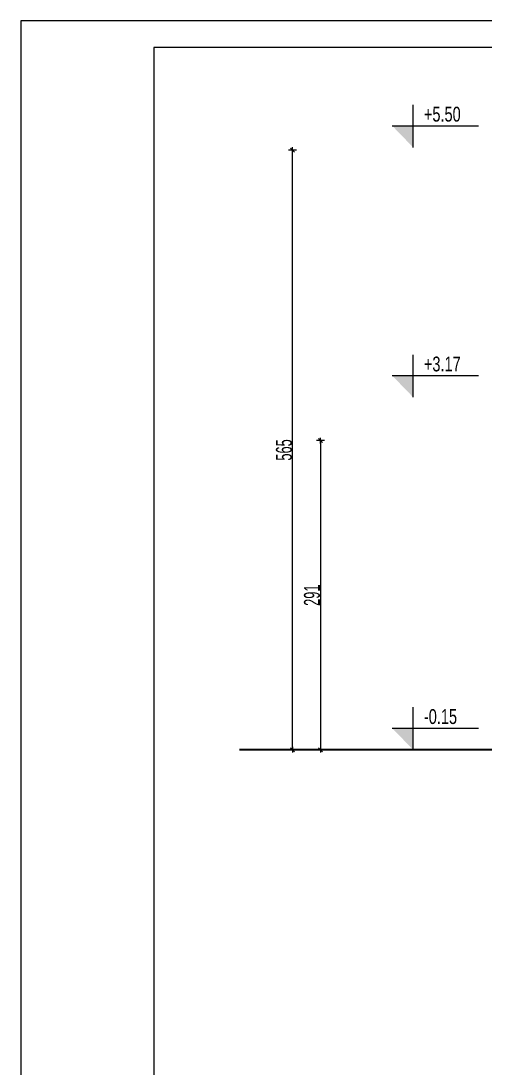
# Model space of a CAD drawing. Extents: x 1230 to 178568, y -18317 to 36108.
# Drawn here: x 133053 to 137422, y -13330 to -3467 of the extents above; entities that cross this region are included whole.
import ezdxf

# ---------------------------------------------------------------- set-up
doc = ezdxf.new("R2010")
doc.units = 0
doc.header["$LTSCALE"] = 5
doc.header["$MEASUREMENT"] = 0
doc.layers.add('4 _ - Фрагмент - Чертежи.2D Elements', color=7, linetype='Continuous')
doc.layers.add('dimenzija', color=7, linetype='Continuous', lineweight=13)
doc.layers.add('New_Site & Landscape - Terrain_Pen_No__53', color=54, linetype='Continuous', lineweight=25)
doc.styles.add('PLATEIA', font='CGSAPPS.shx', dxfattribs={"width": 0.6})
doc.styles.add('ROM', font='ROMANS.SHX', dxfattribs={"width": 0.7})
doc.dimstyles.new('50', dxfattribs={"dimtxt": 150, "dimasz": 0.5, "dimexe": 0.18, "dimexo": 0.0625, "dimgap": 4, "dimtad": 1, "dimdec": 0, "dimlfac": 0.1, "dimzin": 12, "dimdsep": 46, "dimtxsty": 'PLATEIA', "dimblk": 'A$C321216CB', "dimcen": 0.09, "dimse1": 1, "dimse2": 1, "dimclrd": 256, "dimclrt": 256, "dimadec": 3, "dimazin": 0, "dimtfac": 1, "dimtdec": 0, "dimtix": 1, "dimtmove": 2, "dimatfit": 3, "dimldrblk": 'A$C321216CB', "dimfxl": 1, "dimtolj": 1, "dimtzin": 0, "dimlwd": -1, "dimarcsym": 0})

# ---------------------------------------------------------------- blocks, each defined once
blk = doc.blocks.new('A$C321216CB')
for p, q in [((-54, 0), (54, 0)), ((-38, -38), (38, 38)), ((0, -75), (0, 75))]:
    blk.add_line(p, q)
blk = doc.blocks.new('*D208')
at = {"layer": 'Defpoints', "color": 0, "transparency": 16777216}
for p in [(136967.9, -7420.4), (135872, -10332.2), (136182.7, -10332.2)]:
    blk.add_point(p, dxfattribs=at)
at = {"layer": 'dimenzija', "transparency": 16777216}
blk.add_line((135872, -7420.9), (135872, -10331.7), dxfattribs=at)
at = {"layer": 'dimenzija', "transparency": 16777216, "xscale": 0.5, "yscale": 0.5, "zscale": 0.5}
for p, rotation in [((135872, -7420.4), 90), ((135872, -10332.2), 270)]:
    blk.add_blockref('A$C321216CB', p, dxfattribs=dict(at, rotation=rotation))
at = {"layer": 'dimenzija', "transparency": 16777216, "insert": (135793, -8876.3), "char_height": 150, "attachment_point": 5, "rotation": 90, "style": 'PLATEIA'}
blk.add_mtext('\\A1;291', dxfattribs=at)
blk = doc.blocks.new('*D209')
at = {"layer": 'Defpoints', "color": 0, "transparency": 16777216}
for p in [(135608.8, -4683.8), (143341.8, -4683.8), (135567, -10332.2)]:
    blk.add_point(p, dxfattribs=at)
at = {"layer": 'dimenzija', "transparency": 16777216}
blk.add_line((135608.8, -10331.7), (135608.8, -4684.3), dxfattribs=at)
at = {"layer": 'dimenzija', "transparency": 16777216, "xscale": 0.5, "yscale": 0.5, "zscale": 0.5}
for p, rotation in [((135608.8, -4683.8), 90), ((135608.8, -10332.2), 270)]:
    blk.add_blockref('A$C321216CB', p, dxfattribs=dict(at, rotation=rotation))
at = {"layer": 'dimenzija', "transparency": 16777216, "insert": (135529.8, -7508), "char_height": 150, "attachment_point": 5, "rotation": 90, "style": 'PLATEIA'}
blk.add_mtext('\\A1;565', dxfattribs=at)

msp = doc.modelspace()

# ---------------------------------------------------------------- hatches: boundary and pattern name
h = msp.add_hatch(color=0)
h.dxf.hatch_style = 2
h.paths.add_polyline_path([(136744.9, -4657.7), (136548, -4454.5), (136744.9, -4454.5)])
h = msp.add_hatch(color=0)
h.dxf.hatch_style = 2
h.paths.add_polyline_path([(136744.9, -7011.2), (136548, -6808), (136744.9, -6808)])
h = msp.add_hatch(color=0)
h.dxf.hatch_style = 2
h.paths.add_polyline_path([(136744.9, -10332.2), (136548, -10129), (136744.9, -10129)])

# ---------------------------------------------------------------- linework, layer by layer
at = {"color": 0, "lineweight": 5}
for points in [[(136744.9, -4657.7), (136744.9, -4257.7)], [(136548, -4454.5), (136744.9, -4454.5)], [(136744.9, -4454.5), (137360.8, -4454.5)], [(136744.9, -7011.2), (136744.9, -6611.2)], [(136548, -6808), (136744.9, -6808)], [(136744.9, -6808), (137360.8, -6808)], [(136744.9, -10332.2), (136744.9, -9932.2)], [(136548, -10129), (136744.9, -10129)], [(136744.9, -10129), (137360.8, -10129)]]:
    msp.add_lwpolyline(points, dxfattribs=at)
at = {"layer": '4 _ - Фрагмент - Чертежи.2D Elements', "color": 7, "linetype": 'Continuous', "lineweight": 25, "ltscale": 0.01}
msp.add_lwpolyline([(154052.7, -3467.1), (133052.7, -3467.1), (133052.7, -18317.1), (154052.7, -18317.1)], close=True, dxfattribs=at)
at = {"layer": '4 _ - Фрагмент - Чертежи.2D Elements', "linetype": 'Continuous', "lineweight": 25, "ltscale": 0.01}
msp.add_lwpolyline([(134302.7, -18067.1), (153802.7, -18067.1), (153802.7, -3717.1), (134302.7, -3717.1)], close=True, dxfattribs=at)
at = {"layer": 'New_Site & Landscape - Terrain_Pen_No__53', "color": 54, "linetype": 'Continuous', "lineweight": 35, "flags": 128}
msp.add_lwpolyline([(138030.1, -10332.2), (135109.6, -10332.2)], dxfattribs=at)

# ---------------------------------------------------------------- texts
at = {"color": 0, "char_height": 140, "attachment_point": 1, "style": 'ROM'}
for s, insert in [('{\\fHelvetica|b0|i0|c0|p1;+5.50}', (136846.5, -4275.1)), ('{\\fHelvetica|b0|i0|c0|p1;+3.17}', (136846.5, -6628.5)), ('{\\fHelvetica|b0|i0|c0|p1;-0.15}', (136846.5, -9949.5))]:
    msp.add_mtext(s, dxfattribs=dict(at, insert=insert))

# ---------------------------------------------------------------- dimensions: what is measured, and where the dimension line sits
at = {"layer": 'dimenzija'}
for base, p1, p2, picture, middle in [((135608.8, -4683.8), (135567, -10332.2), (143341.8, -4683.8), '*D209', (135529.8, -7508)), ((135872, -10332.2), (136967.9, -7420.4), (136182.7, -10332.2), '*D208', (135793, -8876.3))]:
    dim = msp.add_linear_dim(base=base, p1=p1, p2=p2, angle=90, dimstyle='50', dxfattribs=at)
    dim.commit()
    dim.dimension.update_dxf_attribs({"geometry": picture, "text_midpoint": middle})

doc.saveas('drawing.dxf')
